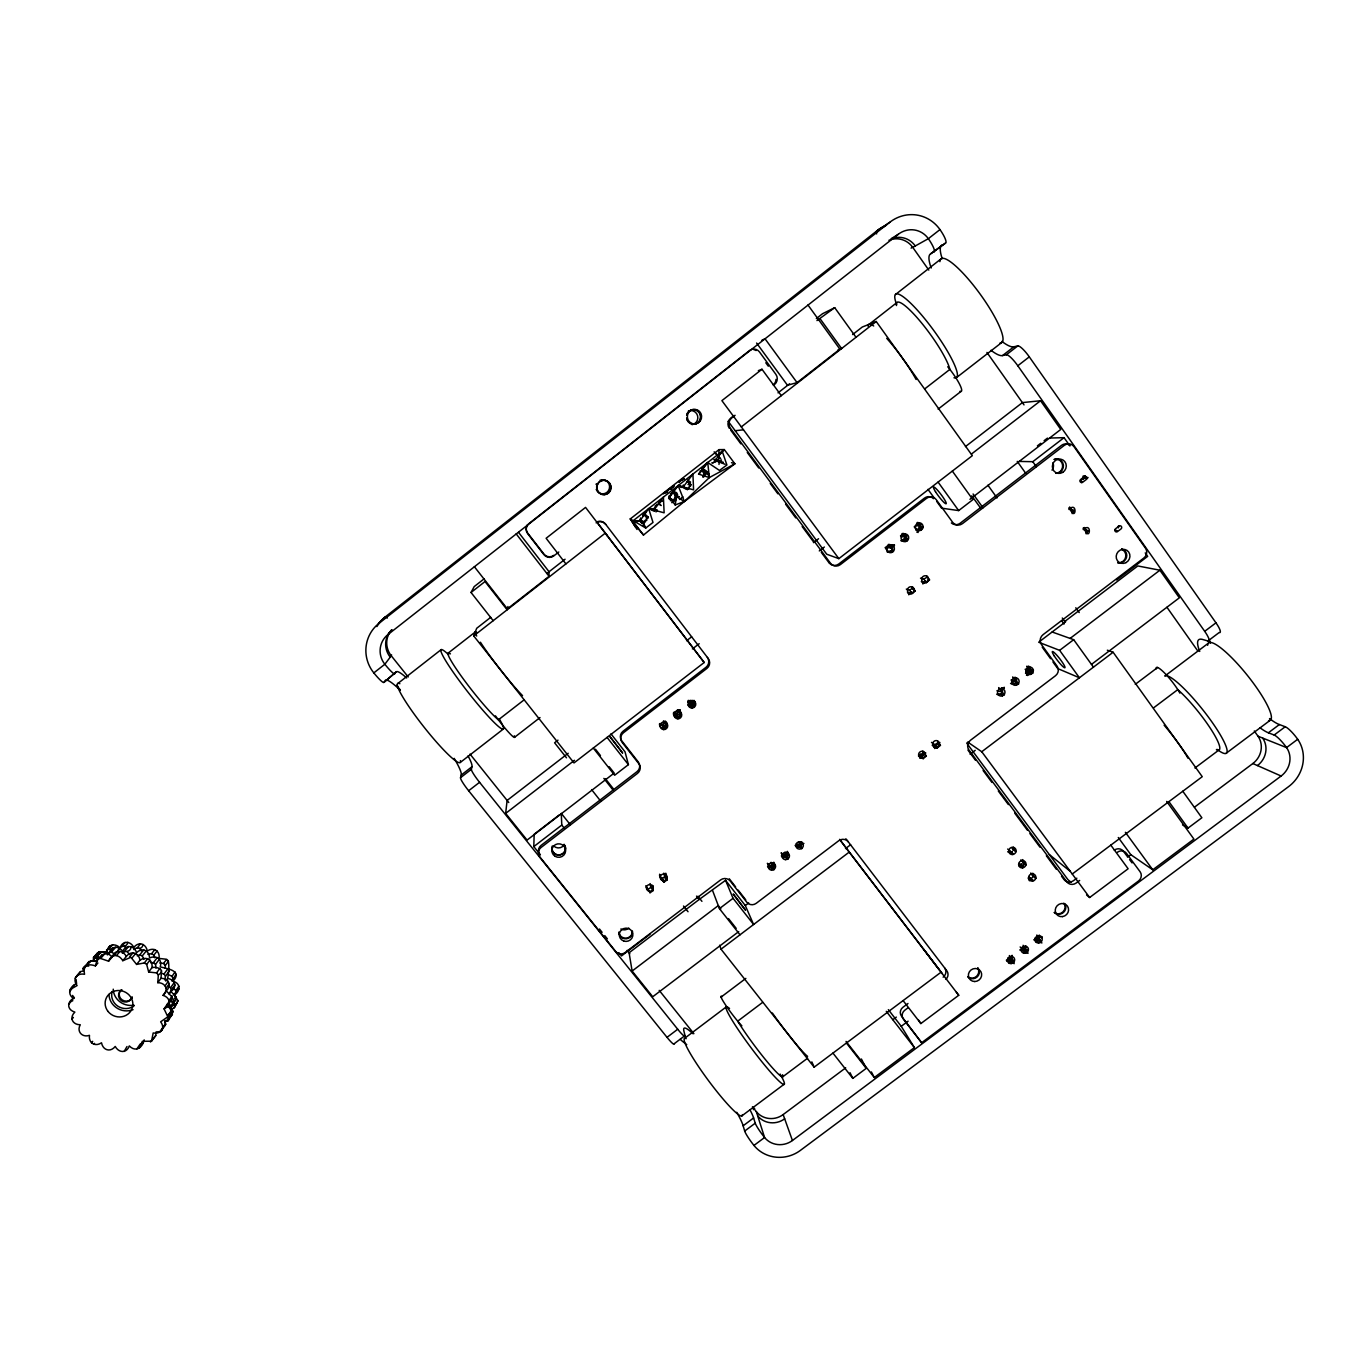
<?xml version="1.0" encoding="UTF-8"?>
<svg xmlns="http://www.w3.org/2000/svg" width="1372" height="1372" viewBox="0 0 1372 1372"><rect width="100%" height="100%" fill="white"/><g stroke="black" fill="none" stroke-linecap="round" stroke-linejoin="round"><path stroke-width="1.5" d="M540.397 854.825L533.794 846.593L534.171 834.245L559.587 814.694M1023.769 865.097L1021.969 866.178L1022.706 867.893A3.773 3.584 -38.9 0 1 1018.984 862.851A3.773 3.584 -38.9 0 1 1025.364 861.942A3.773 3.584 -38.9 0 1 1022.689 867.824L1023.1 864.806M72.527 995.42L74.362 997.787C67.005 1001.303 66.439 1009.603 74.86 1012.107C68.96 1017.681 72.579 1024.798 80.279 1024.764C76.352 1031.59 82.389 1037.867 89.472 1035.328C88.357 1043.046 95.114 1047.128 101.511 1042.789C102.883 1050.249 110.395 1052.65 115.231 1046.442C118.729 1052.976 126.67 1053.524 129.311 1045.91C135.845 1052.804 142.825 1047.248 144.18 1039.856M169.305 1007.562C174.313 1005.71 170.917 999.571 176.062 997.152L170.968 991.442C177.537 986.828 175.187 979.591 167.624 978.442C168.636 974.069 171.003 951.482 163.611 963.453L159.804 963.024M176.062 997.152L175.89 999.708L172.203 1005.144M161.725 1029.737L159.992 1031.658L156.099 1031.933L155.773 1035.551L151.52 1041.211L153.184 1032.979C160.696 1034.385 165.72 1028.4 160.661 1021.814L167.813 1016.823L164.074 1008.866C171.431 1005.573 170.66 997.65 163.096 995.369C169.013 989.864 165.549 982.661 157.797 982.678L158.329 974.943C166.389 970.038 156.648 966.128 151.966 967.672L148.673 972.011L156.562 972.885L158.329 974.943M157.797 982.678L161.021 978.27L161.553 970.604M165.155 968.152L165.343 965.476L168.447 961.292M693.357 701.984L693.735 706.837L690.545 705.585L687.869 702.104L690.219 700.303M166.732 959.285L159.049 958.411C160.198 950.865 153.613 946.731 147.301 951.019C146.032 943.662 138.641 941.209 133.856 947.383C130.46 940.866 122.623 940.3 120.033 947.863C114.905 942.667 107.153 944.296 107.205 952.425L99.264 951.671L97.223 953.266L93.519 957.399L93.227 961.035L97.309 960.726C95.714 952.648 103.14 949.664 109.125 954.02C110.292 945.96 118.232 945.342 122.674 951.225C126.344 944.125 134.096 945.582 136.617 952.597C142.208 947.177 149.342 950.419 149.565 958.016C156.408 954.62 162.531 959.491 160.25 966.934C167.607 968.701 182.63 970.673 173.078 981.22C181.224 983.553 180.264 991.339 174.278 995.129M96.777 958.771L97.223 953.266M609.185 766.708L614.193 773.071L527.071 840.093L505.651 813.407L507.108 800.442L568.197 753.279M680.135 713.612L679.637 717.676L676.619 716.304L673.944 712.84L677.442 710.13L680.135 713.612L676.619 716.304M912.843 588.862L911.848 587.679M731.499 462.673L734.895 463.805L709.341 477.559L684.388 501.483L643.485 535.063L630.245 518.959L719.014 449.639L724.296 449.57L734.895 463.805L684.388 501.483L675.196 504.982L676.585 495.892L673.103 491.348L678.162 485.585L693.58 489.855L692.929 474.06L682.999 487.249L678.162 485.585L668.644 498.448L671.525 498.945L672.915 501.74M666.226 724.313L665.574 728.515L660.035 723.541L663.431 725.737L663.534 720.849L666.226 724.313L662.71 727.006M164.709 979.865L165.498 976.212L169.253 971.033M73.762 998.593C66.473 994.031 70.109 986.091 76.575 983.655L76.129 979.539M719.014 449.639L718.636 462.072L723.301 462.45L718.636 462.072L721.535 460.1M93.913 961.103L94.514 958.531L101.271 952.202M168.121 1015.572L171.277 1010.752L167.247 1004.253L172.306 997.221L166.269 990.876C172.135 985.268 168.687 978.442 161.021 978.27M171.277 1010.752L167.504 1017.921M179.063 988.732L174.021 994.374L177.983 1000.754L174.33 1007.717L171.963 1009.072M177.983 1000.754L174.33 1007.717M692.963 1033.733A58.276 6.911 53.4 0 0 683.891 1031.007L684.988 1035.586L674.355 1043.612A13.463 1.715 53.2 0 1 667.015 1037.335L468.641 790.752A13.857 1.818 52 0 1 460.512 777.701L471.385 769.298L471.985 766.725A60.865 7.512 51.8 0 0 468.041 755.886M507.949 606.51L507.143 609.803L485.019 581.539L471.042 592.481L493.2 620.693M460.512 777.701L461.215 775.077L471.985 766.725M1036.7 942.358L1038.278 936.51L1042.36 936.922M1027.662 675.556L1028.743 671.663M74.191 985.027L69.595 992.007M170.643 1013.239L168.242 1014.594C170.763 1017.167 167.933 1021.008 164.76 1020.819L165.618 1024.387L164.297 1026.41M918.022 532.542L919.72 526.659L917.113 523.075L919.977 525.699L915.141 525.802M682.81 478.691L683.891 478.879L678.728 481.778L683.153 478.536L680.015 481.229M597.746 523.178L704.196 662.505L573.993 762.935L473.717 635.905L476.719 628.273L490.73 617.314M168.121 1007.357L169.991 1004.613L173.026 1011.49L172.032 1013.822M171.929 981.031L176.01 974.292M70.229 989.486L77.089 985.559C71.996 978.991 76.883 972.748 84.549 974.274C82.732 965.494 87.448 963.23 95.405 965.871C96.915 958.291 104.358 948.669 112.23 956.953C114.871 949.253 122.845 949.836 126.31 956.456C131.163 950.179 138.709 952.665 140.013 960.16C146.427 955.787 153.132 959.988 151.966 967.672M102.18 954.741L100.671 958.171L98.458 958.977M105.112 953.094L110.172 945.685M139.344 1048.071L142.379 1041.279L151.52 1041.211M916.89 532.25L919.72 526.659L922.944 527.019M1026.445 675.127L1028.331 671.508M471.042 592.481L474.18 586.616L484.213 578.761M1035.517 941.689L1038.278 936.51L1041.742 937.625M679.277 482.292L680.735 480.234M169.288 993.448L174.93 984.959M656.039 511.928L657.102 510.195L648.664 508.618L639.987 520.811L632.972 522.475M171.02 1016.275L172.409 1014.165L170.677 1006.997L177.348 1003.206M676.739 492.737L673.103 491.348L668.644 498.448L671.525 498.945L670.376 500.746M107.342 954.929L113.087 947.726M698.502 474.249L700.732 470.716M87.877 963.83L88.477 962.887M703.013 477.01L705.328 473.46L708.604 473.906L709.341 477.559L699.051 474.232L707.729 462.501L719.477 470.442L726.903 464.988L722.204 451.217L712.994 463.222M1072.184 512.288L1069.817 507.091M161.021 1031.315L165.618 1024.387M159.992 1031.658L165.48 1024.061L165.24 1021.471L167.95 1020.888L172.409 1014.165M168.327 1019.396L173.026 1011.49M150.457 1042.017L155.773 1035.551M894.527 545.37L891.989 545.644L893.155 546.365C895.985 544.187 892.177 547.274 891.989 544.873M931.211 268.003A62.426 12.965 54.1 0 1 930.782 253.734L945.565 243.05A14.578 3.138 54.6 0 0 939.974 229.587A37.61 35.809 -78.4 0 0 889.725 222.315L876.811 230.942L385.189 616.988L379.049 623.282A35.758 35.055 36.6 0 0 373.819 672.897A14.183 1.852 51.4 0 0 383.868 682.399L396.062 672.023A60.865 7.512 51.8 0 1 406.661 677.974M169.271 1003.086L172.392 998.524M683.53 486.477L682.999 487.249L685.811 487.969L678.162 485.585L684.388 501.483L675.23 495.944L674.87 493.594L677.494 494.452L675.23 495.944L679.26 496.801L676.585 495.892L671.8 502.701M136.823 1048.98L140.201 1044.041M164.074 1008.866L167.247 1004.253M169.065 1000.48L172.186 995.935M176.062 993.139L175.873 990.584L178.875 986.194M88.7 966.111C85.767 964.996 81.703 967.723 83.315 970.999L80.554 971.582L75.22 978.133M85.167 966.437L83.846 968.443L91.084 960.829L97.412 961.429M169.116 994.117L170.968 991.442M1004.39 687.938L1001.903 688.23L1004.133 687.818M171.243 990.258L170.591 987.737L174.278 982.455M124.183 1051.415L126.996 1046.51M383.868 682.399L396.062 672.023M163.096 995.369L166.269 990.876M167.95 1020.888L169.356 1018.779L168.499 1015.229M687.338 489.804L690.956 484.693L687.475 480.166L690.596 482.069M166.115 988.286L169.271 983.827M165.086 985.833L168.242 981.392M172.975 978.579L172.032 976.332L175.016 971.908M165.738 981.066L167.624 978.442M670.737 489.341L673.892 485.997L669.142 489.427L673.446 485.877L669.142 489.427L671.08 488.123M161.364 973.297L164.057 973.966L167.83 968.821M1081.736 482.567L1082.337 481.761L1080.45 480.92L1083.811 477.507L1088.047 477.559L1086.83 478.657L1083.811 477.507M1020.494 864.943L1021.471 863.623M156.562 972.885L159.804 968.563M391.637 629.748A20.597 20.203 37.8 0 0 391.26 655.782L384.846 664.254L373.819 672.897M649.899 892.88L653.261 890.497L652.609 885.454M155.962 968.118L155.533 964.362L159.392 959.302M93.845 1044.281L94.548 1043.355M894.424 544.684L892.383 546.022M91.512 1042.84L92.696 1041.314M150.68 962.784L153.441 962.63L157.317 957.587M148.673 972.011L146.667 964.396L149.977 960.126M154.59 957.742L153.887 955.101L157.094 951.002M671.337 487.592L669.896 488.844L672.743 486.494M666.295 875.01L667.118 879.932L663.739 882.333L662.916 879.366M94.514 958.531L96.829 957.21L108.594 961.189C111.458 953.386 119.004 954.123 122.794 960.692L130.923 957.313L136.6 964.43L144.334 962.938L147.661 958.685M147.884 954.398L151.606 953.677L154.83 949.578M136.6 964.43L140.013 960.16M143.923 959.405L142.294 955.907L146.29 950.933M137.217 955.821L139.755 954.861L143.786 949.887M132.244 957.69L135.691 953.471M133.856 949.596C137.029 945.754 141.693 951.396 143.065 944.451M129.568 956.97L133.05 952.768M137.286 947.846L140.476 943.764M1004.287 687.286L1002.263 688.59M122.794 960.692L126.31 956.456M71.91 1019.19L73.385 1017.424M666.415 491.759L665.18 492.514L666.843 492.411L668.473 489.77L663.362 493.766L666.758 491.57M122.279 953.111C125.178 949.87 130.066 953.557 131.232 946.749M87.619 963.23L89.334 961.309L83.04 968.34M124.355 951.431L128.539 946.491M116.5 955.495L120.084 951.311M119.107 949.15C120.873 944.382 126.721 948.412 127.75 942.324M165.429 1024.112L163.834 1025.896M655.233 508.566L654.307 509.629L663.396 497.11L664.134 512.819L648.664 508.618L653.003 522.44L645.766 528.014L630.245 518.959M108.594 961.189L112.23 956.953M117.7 950.59L120.033 947.863M113.927 955.598L117.357 951.413M121.611 946.457L125.075 942.41M68.6 1004.39L72.562 999.811L72.647 1000.943M394.81 673.841A14.183 1.766 51.5 0 1 384.846 664.254A21.455 21.026 36.6 0 1 388.019 634.516L391.98 629.92M108.765 952.7L111.406 952.134L115.711 947.177M95.405 965.871L97.909 963.024M100.996 958.05L104.701 953.849M106.57 949.767L109.074 948.875L112.641 944.811M1072.149 513.625L1073.093 512.528L1069.457 507.4M1022.312 865.955L1023.426 865.303M93.519 957.399L99.264 951.671M1006.928 961.292L1012.21 955.375M76.661 975.938L80.554 971.582M719.048 455.401L724.296 449.57L632.801 521L643.485 535.063M703.03 467.663L707.729 462.501L709.341 477.559L706.837 471.556L701.847 468.95L705.328 473.46L704.145 473.374L703.613 471.162L706.837 471.556L704.145 473.374L708.604 473.906M657.102 510.195L648.664 508.618L654.444 511.344M175.89 999.708L173.009 1002.109L174.964 1005.247M907.527 592.395L911.951 593.596L915.193 590.903L912.431 586.959M921.675 581.539L926.272 582.603L929.53 579.91L926.752 575.966M89.008 962.441L91.084 960.829M921.212 753.64L918.657 755.578L923.15 758.682L926.34 756.058L922.567 751.719L923.27 752.696M932.583 745.013L937.248 747.98L940.437 745.356L937.711 741.343M650.174 892.52L647.653 889.845L650.808 887.272L650.071 883.619M664.014 881.973L661.51 879.281L664.665 876.708L663.825 873.141M933.92 747.363L939.906 742.509M390.128 656.228L391.637 655.01M923.013 583.786L926.066 581.334M919.755 757.79L925.791 752.954M714.949 462.364L718.019 459.929L719.734 462.227L725.119 464.302M908.641 594.556L911.711 592.121M379.049 623.282L889.725 222.315M749.558 350.529L528.837 523.658A7.117 7.014 67.2 0 0 527.654 533.622L543.929 554.665A7.083 6.997 68.1 0 0 553.774 555.934L558.798 552.007M388.019 634.516L898.231 234.338A22.569 21.489 -78.4 0 1 928.347 238.677L939.974 229.587M816.34 318.578L822.48 313.759L834.708 307.671L856.025 337.289M816.957 320.585L834.708 307.671M869.111 324.324L896.979 302.492M781.32 395.651L761.975 369.257L721.895 400.641L838.841 558.644L972.319 455.675L876.228 321.511L862.285 327.016L852.612 334.562M930.782 253.734L945.565 243.05M734.054 415.527L730.779 418.066A7.357 7.169 -82.4 0 0 729.389 428.373M735.1 415.322L731.825 417.877A7.392 7.203 -82.3 0 0 730.418 428.253L830.523 563.309A7.22 7.049 -63.2 0 0 840.401 564.595L926.58 498.328A7.1 6.86 -64.4 0 1 936.218 499.631L952.631 522.286A7.272 6.997 -62.5 0 0 962.492 523.607L1064.363 445.317A7.169 6.826 -63.7 0 1 1073.967 446.62L1145.534 548.285A7.066 6.689 -57.3 0 1 1143.819 558.044L1043.08 634.653A7.152 6.826 -52.9 0 0 1041.434 644.531L1057.092 666.157A6.929 6.637 -51 0 1 1055.497 675.727L970.484 740.263A7.031 6.774 -45.2 0 0 968.924 749.952L1066.799 881.87A6.929 6.568 -39.4 0 0 1076.231 883.002L1079.661 880.447M397.914 683.428L441.201 649.591M895.487 294.5L940.866 259.034M546.862 573.462L565.075 559.227M778.027 392.855L789.569 383.834M518.565 532.387L548.954 571.61L549.074 576.309L507.366 608.876L474.335 566.67M756.589 343.034L787.477 385.258L797.046 382.617L839.887 349.157L807.971 304.996M473.717 635.905L605.258 533.159M741.309 426.898L876.228 321.511M448.232 653.055L475.244 632.012M643.091 514.586L646.469 511.962M646.384 519.456L641.736 523.092L639.987 520.811L632.801 521L642.696 521.429L645.766 528.014L643.074 524.739M672.554 502.512L675.864 499.923M679.534 499.459L682.879 496.853M523.984 699.96L498.379 719.837A43.424 4.253 51.9 0 1 462.638 678.008A43.424 4.253 51.9 0 1 450.428 653.878M924.985 388.705L949.87 369.394A44.367 8.009 53.9 0 0 920.235 321.34A44.367 8.009 53.9 0 0 896.379 305.544M460.22 762.506L503.387 729.012M956.37 377.712L1001.611 342.623M1086.127 533.811L1087.447 532.782L1083.829 527.671M990.996 350.289A62.426 12.965 54.1 0 0 1002.538 355.571L1013.874 346.79L1017.801 345.916A14.235 3.087 53.7 0 1 1029.292 356.857L1215.969 622.837A13.806 2.898 51.6 0 1 1219.108 632.578L1207.943 640.998L1202.627 639.472A59.716 11.885 51.3 0 0 1199.745 651.443M1002.538 355.571L1006.362 354.765L1017.801 345.916M514.706 737.193L540.019 717.573M938.122 409.13L960.966 391.449M468.641 790.752L479.565 782.297A13.874 1.732 52 0 1 471.385 769.298M1006.362 354.765A14.217 2.984 53.6 0 1 1017.801 365.758L1029.292 356.857M557.975 740.143L554.597 742.784L566.482 757.824M686.566 640.741L691.642 636.831M813.459 542.643L818.552 538.733M671.474 487.9L673.892 485.997M692.397 648.939L699.171 643.725M819.29 550.927L824.366 547.016M965.459 446.586L1022.414 402.596L1040.559 400.744L1060.779 429.436L969.953 499.322M505.651 813.407L574.491 760.294M971.462 454.046L1040.559 400.744M888.662 544.976L885.094 547.737L891.2 547.857L888.662 544.976L893.292 550.721L887.701 551.304L885.763 548.663M900.495 535.869L902.879 534.034L905.571 536.795L901.387 536.795M680.118 710.13L678.197 710.147L680.066 709.821M661.921 725.119L665.403 722.444M679.209 711.811L675.727 714.486L673.961 712.205M693.049 701.161L689.55 703.853L687.784 701.538M905.503 537.618L901.918 540.379L907.664 539.659L902.879 534.034M690.545 705.585L694.061 702.876M1037.386 445.866L1040.748 443.276M1044.109 440.686L1047.471 438.114M610.986 733.883L625.049 751.873L628.41 764.65L614.656 775.249L593.287 748.066M936.63 501.312L941.569 508.155L958.668 510.59L972.885 499.648L952.339 471.093M1019.173 461.421L1032.79 461.695L1064.055 437.668L1069.92 445.986M533.794 846.593L561.783 825.069L561.285 813.39L570.22 824.606M912.397 587.885L913.306 589.223L912.02 587.919M911.111 248.143L912.792 246.874M649.985 934.281L621.499 955.941L618.909 952.717M1116.619 579.979L1147.661 556.363L1145.226 552.899M696.53 896.122L699.188 899.483L629.096 952.768L632.115 971.05L652.729 996.741L738.719 931.605M1062.305 618.017L1064.775 621.465L1137.782 565.95L1159.889 570.22L1179.337 597.832L1091.46 664.408M725.548 880.327L733.06 898.3L753.605 924.505L745.288 905.554L725.548 880.327L699.188 899.483M632.115 971.05L718.293 905.589L720.849 908.847M1070.109 638.409L1159.889 570.22M771.081 862.285L771.922 867.087L767.342 863.314L769.932 866.658L773.396 864.034L772.728 863.16M784.973 852.321L785.83 856.522L781.097 852.87L783.686 856.214L787.151 853.59L786.482 852.715M796.772 844.895L797.441 845.769L800.922 843.128L803.923 843.454M1015.211 680.375L1011.678 683.067L1018.624 684.045L1013.342 677.819M1033.476 670.153L1029.274 669.707L1025.742 672.4L1032.859 673.24L1026.753 666.226L1030.835 670.462L1025.124 669.313M740.005 934.812L719.442 908.641L733.06 898.3M1064.775 621.465L1065.632 621.739L1038.673 642.233L1059.63 650.345L1073.676 639.678L1093.45 667.135M1027.096 675.298L1030.492 672.726M745.288 905.554L748.683 902.982M845.495 848.599L850.623 844.74M970.073 754.223L975.218 750.347M941.072 972.182L814.145 1067.176L721.02 949.184L849.217 852.098L958.736 995.283L920.852 1023.563L903.102 1000.6M967.637 742.012L981.752 751.736L1113.121 652.249L1202.249 776.689L1072.252 873.998M922.619 583.632L925.791 581.231M667.015 1037.335L677.717 1029.257A13.463 1.629 53.1 0 0 684.988 1035.586M1207.943 640.998A13.806 2.813 51.6 0 0 1204.702 631.326L1215.969 622.837M721.055 997.101L745.853 978.39M1135.261 684.336L1157.591 667.495M684.491 1038.415L726.32 1006.859M1164.811 676.053L1208.543 643.056M680.958 480.011L682.021 479.24M762.695 1002.332L737.707 1021.162A41.572 3.91 53.2 0 0 767.703 1062.357A41.572 3.91 53.2 0 0 782.606 1074.756M1153.56 707.866L1177.793 689.619A42.429 7.357 51.5 0 1 1211.184 729.578A42.429 7.357 51.5 0 1 1216.398 749.729M1009.706 850.503L1008.797 851.189L1013.205 853.813L1007.683 849.045M1019.55 863.725L1018.659 864.411L1023.169 867.173L1018.967 863.52M782.589 1076.917L807.628 1058.172M1194.926 768.011L1219.434 749.644M908.83 594.642L912.037 592.241M741.772 1115.951L784.252 1084.154M1226.053 753.348L1270.695 719.906M1269.512 718.568A59.733 12.297 51.2 0 0 1279.373 724.553L1285.238 726.748A13.737 2.795 50.8 0 1 1297.689 739.285A34.797 32.499 -47.3 0 1 1288.6 786.619L800.356 1150.422A33.357 31.676 -18.1 0 1 753.965 1145.431A13.377 1.664 53.7 0 1 744.687 1131.06L743.144 1125.795L753.605 1117.957A58.276 6.911 53.4 0 0 749.97 1109.794M1260.096 727.829A59.716 11.885 51.3 0 0 1268.38 732.785L1279.373 724.553M907.99 1003.498L902.965 1007.271A6.603 6.294 -27.6 0 0 901.541 1016.206L921.641 1042.737L1138.486 880.996A6.757 6.363 -40.8 0 0 1140.115 871.786L1126.498 853.367A6.774 6.397 -41.4 0 0 1117.305 852.286M1076.849 878.183L1073.436 880.721A6.877 6.534 -39.5 0 1 1064.055 879.606L1061.516 876.193M908.195 1007.665L904.834 1010.186A6.637 6.328 -27.6 0 0 903.393 1019.173L921.641 1042.737M892.88 1019.67L896.31 1017.098M744.687 1131.06L755.235 1123.171L753.605 1117.957M1268.38 732.785L1274.159 735.032L1285.238 726.748M752.439 1106.775L756.349 1111.663A19.259 18.333 -18.2 0 0 783.155 1114.579L845.701 1067.845M846.044 1041.417L874.307 1077.517L914.404 1047.591L901.25 1026.307L908.11 1021.18M1127.51 857.208L1130.854 854.705L1152.754 869.797L1193.914 839.098L1166.663 801.402M1194.515 807.148L1252.842 763.535A20.066 18.796 -47.7 0 0 1257.987 736.198L1254.3 730.967M753.965 1145.431L764.581 1137.508A20.014 19.002 -18.1 0 0 792.433 1140.509L1281.122 776.02A20.872 19.5 -47.3 0 0 1286.559 747.603L1297.689 739.285M1086.555 894.973L1089.642 897.511L1128.127 868.768L1110.806 845.135M1037.747 938.791L1041.039 936.321M832.958 1053.113L852.818 1078.375L866.247 1068.359L861.393 1058.995M1182.51 824.881L1188.015 828.105L1201.872 817.763L1182.784 791.25M1009.243 963.367L1013.634 960.091M1023.495 952.734L1027.817 949.493M919.96 757.944L923.099 755.629M670.651 488.449L669.142 489.427M682.982 478.794L683.891 478.879L681.712 480.354L682.313 479.274M1003.772 688.247L1002.555 688.452M1085.989 532.868L1086.727 531.033L1084.326 527.483M648.236 517.278L646.384 518.445L646.195 515.975L648.236 517.278L644.463 513.745L647.927 518.256M920.509 578.161L923.853 579.155L927.129 577.132M906.292 589.068L909.533 590.166L912.792 588.142M891.354 238.591L898.231 234.338M931.485 742.389L934.864 744.653L938.088 742.698M665.18 492.514L666.843 492.411L666.003 492.171M888.919 240.272A21.626 20.614 -78.8 0 1 912.757 247.372L928.347 238.677A14.56 3.036 54.6 0 1 934.04 252.071M761.614 340.445L764.976 338.713L797.046 382.617M934.589 748.512L938.019 746.848M1116.156 531.341L1117.117 530.895L1114.973 529.661M1020.236 949.87L1025.639 947.332M662.727 500.917L658.783 502.564L661.098 505.582M142.705 1043.149L140.681 1043.886M758.339 370.646L761.975 369.257M838.069 349.791L841.619 348.557L820.267 318.973M679.071 710.593L677.991 710.302M1083.091 476.084L1085.166 475.758M735.186 430.722L743.47 429.796M682.467 478.914L683.891 478.879M1049.546 438.045L1064.055 437.668M1070.932 510.607L1073.933 510.676L1068.771 508.086M688.024 484.573L690.956 484.693L689.67 484.676L689.224 482.395M1085.218 530.741L1088.339 530.981L1083.04 528.203M95.577 955.787L98.39 956.061M669.999 488.724L670.925 488.826M997.633 693.735L1004.424 694.832L999.296 688.487M648.424 889.811L647.79 889.09M1011.01 680.032L1016.601 681.267L1012.69 676.928M996.929 690.733L1002.4 692.071L998.644 687.595M923.253 527.534L919.72 526.659L922.07 528.563L916.136 529.421L914.198 526.762M1068.857 509.355L1073.933 510.676M1029.274 669.707L1032.824 670.651M1083.16 529.506L1088.339 530.981M1107.341 650.208L1113.121 652.249M1052.135 631.995L1073.676 639.678M927.987 579.344L929.53 579.91M838.841 558.644L826.716 554.219L728.155 421.238M701.847 468.95L705.482 470.339M139.755 954.861L142.294 955.907M1257.987 736.198L1286.559 747.603A13.72 2.71 50.8 0 0 1274.159 735.032M109.074 948.875L111.698 949.956M913.735 590.269L915.193 590.903M168.464 974.652L172.032 976.332M1252.842 763.535L1281.122 776.02M678.162 485.585L681.918 487.489M687.869 702.104L691.591 704.042L691.454 700.955M1022.191 867.207L1022.209 866.401M111.406 952.134L114.854 954.123M673.944 712.84L677.494 714.898L677.442 710.13M1021.128 949.321L1028.005 953.334L1024.575 946.749M151.606 953.677L153.887 955.101M144.334 962.938L146.667 964.396M661.921 878.543L661.304 877.771L662.11 878.8M648.081 888.919L648.27 889.193M168.207 986.314L170.591 987.737M1035.38 937.642L1039.89 940.369L1036.838 935.018M923.15 752.336L923.939 753.382L920.766 755.372L923.15 758.682M1020.133 946.989L1026.033 950.71L1023.1 945.291M797.441 845.769L801.831 848.633L800.236 842.254M1007.854 958.188L1012.193 961.052L1009.363 955.547M686.737 1044.589L682.536 1041.399A58.241 7.272 53.4 0 0 680.203 1039.359M673.103 491.348L677.494 494.452M783.686 856.214L787.905 859.198L787.151 853.59M796.395 843.591A3.773 3.67 -30.3 0 0 799.516 849.131A3.773 3.67 -30.3 0 0 802.894 843.574A3.773 3.67 -30.3 0 0 796.395 843.591L799.756 845.941L798.813 841.825M769.932 866.658L773.997 869.762L773.396 864.034M153.441 962.63L155.533 964.362M1049.357 854.602L1070.314 871.374M1071.086 882.282L1067.999 879.744L966.643 743.007M124.303 946.354L126.464 948.155M1012.279 848.565L1016 851.72L1012.279 847.827M173.009 988.114L175.873 990.584M1023.409 862.902L1025.964 865.08L1020.905 859.798M1031.95 874.976L1035.894 878.423L1030.766 873.021M1028.846 876.759L1033.116 880.515L1028.486 877.583L1029.36 880.755M892.212 545.507L892.658 545.885M938.86 743.898L940.437 745.356M661.493 878.337L661.818 878.92M924.831 754.549L926.34 756.058M127.081 951.688L129.74 954.569M715.206 452.811L720.797 458.934M714.126 451.817L719.854 458.162M163.611 963.453L165.343 965.476M170.574 1000.531L172.392 1002.572M391.26 655.782L408.221 676.962M470.013 754.103L508.772 802.517M627.176 950.367L629.851 953.712M659.195 990.361L693.889 1033.665M599.461 928.998L602.102 932.308M604.743 935.601L607.402 938.911M479.565 782.297L677.717 1029.257M396.559 685.263L400.35 689.979M561.783 825.069L564.407 828.379M603.869 778.404L613.13 790.186M591.589 789.603L600.833 801.317M683.513 906.017L688.041 911.728M595.465 749.232L600.456 755.578M728.515 918.605L736.164 928.347M605.481 778.816L613.421 788.883M697.971 896.293L701.932 901.335M607.076 737.416L628.41 764.65M846.421 1043.029L866.247 1068.359M729.287 878.783L735.615 886.878M738.153 890.119L745.751 899.843M527.757 533.176L543.947 554.082A7.049 6.963 68.2 0 0 553.722 555.351M888.336 1009.638L901.25 1026.307M516.164 533.862L549.074 576.309M886.278 1011.301L914.404 1047.591M565.916 563.909L546.125 538.27L585.552 507.4L704.196 662.505M942.393 973.743L839.595 839.355L849.217 852.098M650.808 887.272L653.261 890.497M956.215 991.956L958.736 995.283M923.493 949.03L939.1 969.61M664.665 876.708L667.118 879.932M981.752 751.736L1089.642 897.511M730.659 430.105L740.88 443.876M747.26 452.486L758.75 467.989M770.241 483.476L777.907 493.817M785.556 504.141L795.777 517.913M802.157 526.522L813.647 542.026M821.296 552.35L828.962 562.692M967.929 750.055L975.509 760.294M983.107 770.515L991.956 782.452M998.284 790.975L1008.403 804.609M1014.714 813.133L1027.371 830.18M1029.892 833.576L1040.01 847.227M1046.339 855.751L1056.457 869.385M1127.132 856.248L1123.428 851.24A6.723 6.363 -41.4 0 0 1114.287 850.16M1129.602 859.575L1132.054 862.919M923.802 753.039L924.436 753.743L923.613 752.045M765.799 362.774L768.32 366.204M669.519 497.264L675.196 504.982M1125.383 832.307L1152.754 869.797M1118.283 837.503L1130.854 854.705M604.88 532.49L607.453 536.023M938.088 482.087L958.668 510.59M1059.63 650.345L1079.421 677.768L1057.726 668.558L1052.959 661.99M1168.91 801.642L1188.015 828.105M927.969 489.358L934.161 497.899M1042.24 647.172L1050.575 658.697M973.091 493.989L983.004 507.777M971.753 495.807L980.5 507.932M1061.551 620.59L1064.055 624.054M987.943 485.225L997.032 497.933M1075.785 607.762L1079.215 612.564M934.864 744.653L937.248 747.98M1032.79 461.695L1036.323 466.669M1017.235 461.369L1025.742 473.323M909.533 590.166L911.951 593.596M912.757 247.372L928.81 270.095M986.948 352.433L1024.009 404.894M1166.955 607.282L1197.825 651.014M923.853 579.155L926.272 582.603M1017.801 365.758L1204.702 631.326M164.057 973.966L165.498 976.212M918.571 1020.099L920.852 1023.563M139.755 948.515L141.247 950.847M630.451 518.993L637.037 529.506M630.777 519.594L635.305 526.848M871.374 1071.926L874.307 1077.517M850.023 1072.681L852.818 1078.375M661.51 879.281L659.623 874.221M646.555 887.358L647.653 889.845M811.847 1061.877L814.145 1067.176M712.48 890.274L719.442 908.641M783.155 1114.579L792.433 1140.509M719.614 945.205L721.02 949.184M756.349 1111.663L764.581 1137.508A13.394 1.578 53.6 0 1 755.235 1123.171M1262.634 738.05A20.186 18.916 -47.6 0 1 1257.438 765.576M376.888 626.592A34.454 33.785 37.7 0 1 385.189 616.988A20.7 2.281 51.6 0 1 387.367 618.035M378.123 624.38A34.557 33.906 37.6 0 1 384.64 617.537M885.283 226.02A36.169 34.489 -78.8 0 0 876.811 230.942A21.215 4.065 54.5 0 0 876.622 233.909M877.96 230.17A36.307 34.592 -78.8 0 1 886.466 225.231M753.331 1109.674A19.328 6.157 -39 0 1 754.651 1108.37M390.231 657.171A20.734 20.34 37.6 0 1 389.391 632.492M891.286 238.814A21.78 20.752 -78.8 0 1 915.278 245.965M784.664 1118.797A19.38 18.453 -18.2 0 1 757.687 1115.865M600.061 480.234A7.066 6.946 82.3 0 1 609.099 484.196A7.066 6.946 82.3 0 1 605.241 493.354A7.066 6.946 82.3 0 1 596.203 489.392M596.083 484.47A7.066 6.946 82.3 0 1 596.34 483.802M688.35 411.034A7.134 6.963 -87.2 0 1 697.593 415.733A7.134 6.963 -87.2 0 1 692.088 424.685M686.703 419.043A7.272 7.083 -87 0 0 697.679 422.919A7.272 7.083 -87 0 0 697.473 411A7.272 7.083 -87 0 0 686.635 415.356A7.272 7.1 -87 0 1 697.628 410.794A7.272 7.1 -87 0 1 697.49 422.936A7.272 7.1 -87 0 1 686.652 418.031M1052.873 462.81A7.066 6.74 -63.5 0 1 1052.015 470.15M1054.056 459.397A7.203 6.86 -63.2 0 1 1062.563 464.988A7.203 6.86 -63.2 0 1 1055.96 473.357M1121.541 549.28A7.1 6.74 -57.3 0 1 1117.786 562.829M1063.849 903.222A6.757 6.414 -37.7 0 1 1054.279 912.586M977.842 968.152A6.706 6.38 -32 0 1 968.049 976.95M564.338 844.672A6.74 6.603 -1.6 0 1 553.619 845.872M565.092 845.667A6.843 6.706 -1.9 0 1 559.656 854.842A6.843 6.706 -1.9 0 1 551.956 847.382M628.788 928.089A6.654 6.483 -10.3 0 1 620.881 928.981M618.892 932.171A6.774 6.586 -10.4 0 0 626.164 938.139A6.774 6.586 -10.4 0 0 632.389 931.005A6.791 6.603 -10.4 0 1 626.318 938.791A6.791 6.603 -10.4 0 1 618.875 932.48M385.189 680.512A60.831 7.923 51.7 0 1 400.024 690.013M454.166 758.356A60.831 7.923 51.7 0 1 461.215 775.077M736.73 1112.28A58.241 7.272 53.4 0 1 743.144 1125.795M1210.498 643.125A59.733 12.297 51.2 0 1 1209.435 640.038M1013.874 346.79A62.477 13.411 54.1 0 1 1001.886 341.405M942.221 258.639A62.477 13.411 54.1 0 1 942.204 244.799M499.237 718.911A50.455 5.025 51.9 0 1 490.85 719.082A50.455 5.025 51.9 0 1 449.09 666.106A50.455 5.025 51.9 0 1 448.661 654.77M460.426 760.603A50.352 6.363 51.7 0 1 423.828 726.851A50.352 6.363 51.7 0 1 399.869 683.719M780.136 1074.087A48.312 4.613 53.2 0 1 755.955 1054.211A48.312 4.613 53.2 0 1 729.544 1008.489M742.338 1114.63A48.209 5.848 53.4 0 1 707.815 1079.713A48.209 5.848 53.4 0 1 686.206 1038.673M741.875 1025.827A19.98 1.887 53.1 0 1 726.268 1006.002A19.98 1.887 53.1 0 1 722.084 996.655M807.611 1056.371A41.623 3.241 53.1 0 1 772.367 1012.999M514.294 735.786A20.7 2.024 52.1 0 1 509.629 733.368A20.7 2.024 52.1 0 1 495.429 715.824M522.543 695.638A43.475 3.516 52.1 0 1 480.423 642.216M476.701 636.025A43.475 3.516 52.1 0 1 476.667 632.269M896.756 304.755A51.57 9.398 53.9 0 1 927.969 322.814A51.57 9.398 53.9 0 1 953.969 377.78M939.906 261.658A51.69 10.873 54.1 0 1 978.871 292.373A51.69 10.873 54.1 0 1 999.982 343.017M1165.342 675.744A49.323 8.626 51.4 0 1 1212.093 722.204A49.323 8.626 51.4 0 1 1216.981 749.318M1207.652 645.303A49.426 9.981 51.3 0 1 1246.771 674.612A49.426 9.981 51.3 0 1 1268.534 720.609M1156.133 668.919A20.391 3.567 51.7 0 1 1164.794 673.24A20.391 3.567 51.7 0 1 1179.886 693.117M1164.125 725.205A42.378 6.637 51.6 0 1 1188.015 758.27M947.726 366.753A21.146 3.824 53.6 0 1 959.68 384.417A21.146 3.824 53.6 0 1 959.988 391.277M868.202 326.433A44.316 7.22 53.7 0 1 873.707 325.987M886.724 338.335A44.316 7.22 53.7 0 1 916.119 379.495M1069.8 445.3A7.134 6.791 -63.8 0 0 1061.516 445.351L960.211 523.212A7.237 6.963 -62.6 0 1 951.362 522.972M933.492 498.653A7.066 6.826 -64.5 0 0 924.505 498.087L838.789 563.978A7.186 6.997 -63.3 0 1 829.254 563.069M776.003 379.392A7.22 6.997 -81.7 0 1 773.208 384.915M774.477 384.537A7.272 7.031 -81.7 0 0 775.883 374.367L759.453 351.918A7.289 7.066 -83.9 0 0 749.952 350.254M753.863 349.723A7.254 7.031 -84 0 1 756.109 350.529M527.465 532.782A7.083 6.98 67.2 0 1 527.603 524.636M596.117 522.852A7.272 7.186 81.7 0 1 605.807 524.464M597.592 521.6A7.237 7.152 81.6 0 1 605.481 524.053L708.244 658.526A7.1 7.031 -49.1 0 1 706.889 668.438L623.385 732.82A6.86 6.809 -15.9 0 0 622.151 742.389L638.769 763.638A7.014 6.929 -15.3 0 1 637.5 773.379L541.014 847.536A6.809 6.671 -0.2 0 0 539.848 856.917L615.702 951.465A6.723 6.534 -9.8 0 0 625.135 952.545L720.609 879.932A6.929 6.74 -21.6 0 1 730.264 881.064L746.814 902.227A6.74 6.551 -23.4 0 0 756.212 903.325L838.721 840.744A6.946 6.74 -33.1 0 1 848.359 841.894M707.369 657.411A7.066 6.997 -49.4 0 1 706.014 667.272L622.974 731.31A6.826 6.774 -15.9 0 0 621.739 740.811L638.272 761.957A6.98 6.894 -15.3 0 1 637.002 771.647L541.031 845.426A6.774 6.637 -0.1 0 0 539.882 854.739M845.804 838.824A6.911 6.706 -33.1 0 1 846.747 839.818L946.749 970.673A6.843 6.517 -30.7 0 1 945.943 979.351M944.656 967.963A6.809 6.5 -30.7 0 1 943.147 977.19M1118.283 526.128A1.784 1.698 -58.9 0 1 1118.369 527.877M1083.228 476.581A1.801 1.715 -62 0 1 1083.194 479.463M1121.73 548.972A7.117 6.74 -57.3 0 1 1126.481 557.547A7.117 6.74 -57.3 0 1 1117.7 562.537M1054.451 459.431A7.203 6.86 -63.2 0 1 1063.42 465.228A7.203 6.86 -63.2 0 1 1055.703 473.271M1028.383 666.089A3.842 3.687 -51 0 1 1030.406 670.925A3.842 3.687 -51 0 1 1025.501 673.172M917.302 522.458A3.927 3.79 -63.1 0 1 920.904 527.054A3.927 3.79 -63.1 0 1 915.741 530.004M1014.988 677.133A3.842 3.687 -50.2 0 1 1015.88 682.45A3.842 3.687 -50.2 0 1 1010.529 683.376M901.987 533.588A3.91 3.79 -62.7 0 1 906.686 537.893A3.91 3.79 -62.7 0 1 900.804 540.619M925.345 581.093A3.533 3.43 -58.7 0 1 921.298 581.642M1001.32 688.127A3.824 3.687 -49.4 0 1 1002.212 692.431M1001.474 693.546A3.824 3.687 -49.4 0 1 996.672 694.198M888.284 544.444A3.91 3.79 -62.2 0 1 892.452 548.851A3.91 3.79 -62.2 0 1 887.032 551.836M911.162 591.984A3.533 3.43 -58 0 1 907.561 592.721M1064.621 903.616A6.774 6.414 -37.7 0 1 1063.403 912.517A6.774 6.414 -37.7 0 1 1054.365 912.397M936.39 744.67A3.447 3.344 -44.7 0 1 932.24 745.39M1013.325 847.176A3.756 3.584 -39.4 0 1 1013.188 850.366M1012.399 851.395A3.756 3.584 -39.4 0 1 1007.665 851.738M1022.672 859.592A3.739 3.567 -38.9 0 1 1023.066 863.623M1021.643 865.115A3.739 3.567 -38.9 0 1 1018.659 865.526M1032.807 873.192A3.739 3.567 -38.5 0 1 1028.263 878.646M714.143 459.86A3.704 3.619 -82 0 1 718.997 464.439M711.948 463.101A3.704 3.619 -82 0 1 712.017 462.587M714.177 459.551A3.67 3.602 -82.1 0 1 717.899 461.609M924.608 756.727A3.464 3.361 -43.4 0 1 919.017 756.401A3.464 3.361 -43.4 0 1 921.487 751.273A3.464 3.361 -43.4 0 1 925.328 755.217M922.859 751.119A3.447 3.344 -43.5 0 1 923.253 753.828M922.43 755.269A3.447 3.344 -43.5 0 1 918.503 756.092M700.509 470.853A3.687 3.619 -83 0 1 704.042 476.753M700.406 470.665A3.67 3.602 -83.1 0 1 702.996 476.821M1039.256 935.052A3.704 3.516 -35.7 0 1 1033.733 939.769M685.314 489.032A3.67 3.602 -84.2 0 0 689.636 486.134A3.67 3.602 -84.2 0 0 686.635 481.846A3.687 3.619 -84.1 0 1 690.425 486.323M683.239 487.695A3.67 3.602 -84.2 0 1 682.587 486.323M689.361 488.329A3.687 3.619 -84.1 0 1 688.075 489.118M683.856 487.695A3.687 3.619 -84.1 0 1 683.325 484.985M1025.81 945.977A3.704 3.516 -34.8 0 1 1020.013 950.007M670.256 493.989A3.67 3.619 -85.4 0 1 676.104 496.081A3.67 3.619 -85.4 0 1 671.525 500.351M669.399 498.636A3.67 3.619 -85.4 0 1 669.056 495.909M671.645 492.925A3.653 3.602 -85.5 0 1 675.453 496.595A3.653 3.602 -85.5 0 1 671.56 500.214M1011.816 955.547A3.704 3.516 -33.9 0 1 1006.328 960.246M656.588 504.725A3.67 3.619 -87 0 1 660.601 505.188M655.387 510.23A3.67 3.619 -87 0 1 654.701 507.314M655.13 506.131A3.67 3.619 -87 0 1 655.593 505.513M655.113 510.281A3.653 3.602 -87.1 0 1 654.084 508.275M642.765 515.666A3.67 3.619 -88.9 0 1 647.413 518.016M644.446 522.766A3.67 3.619 -88.9 0 1 640.535 517.964M644.205 515.186A3.653 3.602 -89 0 1 646.932 517.896M646.915 519.662A3.653 3.602 -89 0 1 646.538 520.605M645.526 521.72A3.653 3.602 -89 0 1 640.004 519.851M977.876 967.912A6.723 6.397 -32 0 1 977.19 976.915A6.723 6.397 -32 0 1 967.98 976.967M694.026 700.337A3.807 3.773 -37.4 0 1 693.477 705.86A3.807 3.773 -37.4 0 1 688.007 704.985M688.058 700.732A3.807 3.773 -37.4 0 1 688.384 700.32M801.642 841.722A3.756 3.653 -30.4 0 1 800.048 846.507A3.756 3.653 -30.4 0 1 795.108 845.392M678.557 710.044A3.807 3.773 -32.7 0 1 680.821 714.778A3.807 3.773 -32.7 0 1 676.139 717.23A3.807 3.773 -32.7 0 1 673.549 712.685M787.288 851.343A3.756 3.653 -28.6 0 1 786.688 856.694A3.756 3.653 -28.6 0 1 781.337 855.871M665.111 721.003A3.807 3.773 -27.6 0 1 666.809 725.754A3.807 3.773 -27.6 0 1 662.213 727.966A3.807 3.773 -27.6 0 1 659.555 723.661M773.825 862.216A3.739 3.636 -26.8 0 1 772.71 867.293A3.739 3.636 -26.8 0 1 767.565 866.315M665.797 873.227A3.413 3.327 -15.5 0 1 664.734 877.909M662.007 878.303A3.413 3.327 -15.5 0 1 659.589 874.753M652.66 885.66A3.413 3.327 -13.6 0 1 651.597 887.941M648.287 888.747A3.413 3.327 -13.6 0 1 645.852 885.677M564.081 844.277A6.86 6.723 -1.9 0 1 559.639 855.082A6.86 6.723 -1.9 0 1 552.316 845.924M134.164 1005.762A13.737 12.948 18.3 0 1 112.212 991.424M132.038 996.981A6.877 6.483 18.3 0 1 121.371 1000.737A6.877 6.483 18.3 0 1 121.919 989.795M133.924 1005.144A16.979 16.018 18.5 0 1 113.241 989.161M133.05 1009.672A17.15 16.172 18.3 0 1 108.971 994.46M132.329 997.341A6.86 6.466 18.3 0 1 122.262 999.965A6.86 6.466 18.3 0 1 121.148 989.932M1070.074 508.549C1075.476 522.32 1077.723 502.529 1070.091 508.429M1084.446 528.803C1089.642 542.626 1092.198 522.629 1084.446 528.803M642.696 521.429L641.736 523.092L641.101 519.594L639.987 520.811L642.696 521.429M745.425 909.996L733.197 894.012L745.373 910.03M622.545 752.919L609.991 736.695L622.545 752.919M1084.154 476.77L1080.742 479.394A1.801 1.715 -61.9 0 0 1080.313 481.898A1.801 1.715 -61.9 0 0 1082.731 482.224L1086.144 479.617A1.801 1.715 -62 0 0 1086.573 477.113A1.801 1.715 -62 0 0 1084.154 476.77M1118.969 526.162L1115.573 528.752A1.801 1.698 -58.7 0 0 1115.144 531.238A1.801 1.698 -58.7 0 0 1117.563 531.564L1120.958 528.975A1.801 1.698 -58.8 0 0 1121.387 526.488A1.801 1.698 -58.8 0 0 1118.969 526.162M662.505 879.898L661.39 878.526L662.505 879.898M1010.89 956.97L1007.442 959.543L1014.165 963.659L1010.89 956.97M1038.278 936.51L1034.814 939.1L1041.862 942.976L1038.278 936.51M597.283 484.316A7.186 7.066 82.4 0 0 604.246 494.589A7.186 7.066 82.4 0 0 609.494 483.373A7.186 7.066 82.4 0 0 597.283 484.316M1054.279 655.953A10.221 1.423 52.2 0 0 1064.843 667.77A10.221 1.423 52.2 0 0 1056.852 655.25A10.221 1.423 52.2 0 0 1054.279 655.953M935.481 491.656A10.427 1.475 53 0 0 946.08 503.764A10.427 1.475 53 0 0 938.054 490.799A10.427 1.475 53 0 0 935.481 491.656M1125.966 562.623A7.152 6.774 -57.2 0 0 1127.029 550.429A7.152 6.774 -57.2 0 0 1116.208 556.089A7.152 6.774 -57.2 0 0 1125.966 562.623M1062.734 472.362A7.254 6.894 -63.1 0 0 1062.888 459.929A7.254 6.894 -63.1 0 0 1052.358 466.429A7.254 6.894 -63.1 0 0 1062.734 472.362M1030.681 674.389A3.859 3.704 -50.9 0 0 1032.104 667.907A3.859 3.704 -50.9 0 0 1025.879 670.136A3.859 3.704 -50.9 0 0 1030.681 674.389M921.144 530.107A3.944 3.807 -63 0 0 921.144 523.315A3.944 3.807 -63 0 0 915.381 526.882A3.944 3.807 -63 0 0 921.144 530.107M1016.515 685.125A3.859 3.704 -50.1 0 0 1017.938 678.66A3.859 3.704 -50.1 0 0 1011.713 680.889A3.859 3.704 -50.1 0 0 1016.515 685.125M906.806 541.134A3.944 3.807 -62.6 0 0 906.806 534.36A3.944 3.807 -62.6 0 0 901.044 537.91A3.944 3.807 -62.6 0 0 906.806 541.134M926.615 582.38A3.55 3.447 -58.6 0 0 927.043 576.274A3.55 3.447 -58.6 0 0 921.624 579.121A3.55 3.447 -58.6 0 0 926.615 582.38M1002.383 695.861A3.859 3.704 -49.3 0 0 1003.789 689.413A3.859 3.704 -49.3 0 0 997.564 691.642A3.859 3.704 -49.3 0 0 1002.383 695.861M892.503 552.144A3.927 3.807 -62.1 0 0 892.486 545.387A3.927 3.807 -62.1 0 0 886.741 548.937A3.927 3.807 -62.1 0 0 892.503 552.144M912.363 593.321A3.55 3.447 -57.9 0 0 912.774 587.233A3.55 3.447 -57.9 0 0 907.372 590.063A3.55 3.447 -57.9 0 0 912.363 593.321M700.355 420.792A7.323 7.134 -86.9 0 0 695.072 409.336A7.323 7.134 -86.9 0 0 688.024 419.781A7.323 7.134 -86.9 0 0 700.355 420.792M1062.528 916.599A6.809 6.448 -37.6 0 0 1067.365 906A6.809 6.448 -37.6 0 0 1055.857 907.629A6.809 6.448 -37.6 0 0 1062.528 916.599M936.613 747.311A3.481 3.361 -44.6 0 0 938.654 741.686A3.481 3.361 -44.6 0 0 932.823 742.904A3.481 3.361 -44.6 0 0 936.613 747.311M1012.776 854.533A3.773 3.602 -39.4 0 0 1015.434 848.633A3.773 3.602 -39.4 0 0 1009.055 849.525A3.773 3.602 -39.4 0 0 1012.776 854.533M1032.584 881.098A3.756 3.584 -38.4 0 0 1035.243 875.233A3.756 3.584 -38.4 0 0 1028.88 876.125A3.756 3.584 -38.4 0 0 1032.584 881.098M1038.69 943.01A3.739 3.533 -35.6 0 0 1041.725 937.385A3.739 3.533 -35.6 0 0 1035.38 937.848A3.739 3.533 -35.6 0 0 1038.69 943.01M1024.901 953.3A3.722 3.533 -34.8 0 0 1027.937 947.692A3.722 3.533 -34.8 0 0 1021.574 948.155A3.722 3.533 -34.8 0 0 1024.901 953.3M1011.113 963.59A3.722 3.533 -33.9 0 0 1014.148 957.982A3.722 3.533 -33.9 0 0 1007.803 958.445A3.722 3.533 -33.9 0 0 1011.113 963.59M597.609 484.282A7.237 7.117 82.5 0 0 604.469 494.726A7.237 7.117 82.5 0 0 609.923 483.51A7.237 7.117 82.5 0 0 597.609 484.282M974.737 981.529A6.757 6.431 -32 0 0 980.911 971.719A6.757 6.431 -32 0 0 969.387 971.77A6.757 6.431 -32 0 0 974.737 981.529M692.191 708.038A3.842 3.79 -37.2 0 0 695.158 702.104A3.842 3.79 -37.2 0 0 688.555 702.55A3.842 3.79 -37.2 0 0 692.191 708.038M677.905 718.825A3.824 3.79 -32.5 0 0 681.267 713.131A3.824 3.79 -32.5 0 0 674.647 713.114A3.824 3.79 -32.5 0 0 677.905 718.825M785.401 859.644A3.773 3.67 -28.6 0 0 789.14 854.327A3.773 3.67 -28.6 0 0 782.675 853.899A3.773 3.67 -28.6 0 0 785.401 859.644M663.636 729.595A3.824 3.79 -27.4 0 0 667.375 724.159A3.824 3.79 -27.4 0 0 660.79 723.679A3.824 3.79 -27.4 0 0 663.636 729.595M771.561 870.14A3.773 3.67 -26.8 0 0 775.283 864.857A3.773 3.67 -26.8 0 0 768.835 864.411A3.773 3.67 -26.8 0 0 771.561 870.14M662.625 880.584A3.43 3.344 -15.5 0 0 666.912 876.537A3.43 3.344 -15.5 0 0 661.235 874.959A3.43 3.344 -15.5 0 0 662.625 880.584M648.613 891.028A3.43 3.344 -13.6 0 0 653.175 887.29A3.43 3.344 -13.6 0 0 647.635 885.317A3.43 3.344 -13.6 0 0 648.613 891.028M555.094 856.3A6.894 6.757 -1.9 0 0 565.641 850.794A6.894 6.757 -1.9 0 0 555.506 844.603A6.894 6.757 -1.9 0 0 555.094 856.3M623.711 941.021A6.826 6.637 -10.4 0 0 632.801 933.612A6.826 6.637 -10.4 0 0 621.722 929.719A6.826 6.637 -10.4 0 0 623.711 941.021M108.011 1011.421A13.943 13.137 18.2 0 0 131.832 1009.175A13.943 13.137 18.2 0 0 117.135 990.567A13.943 13.137 18.2 0 0 108.011 1011.421"/></g></svg>
